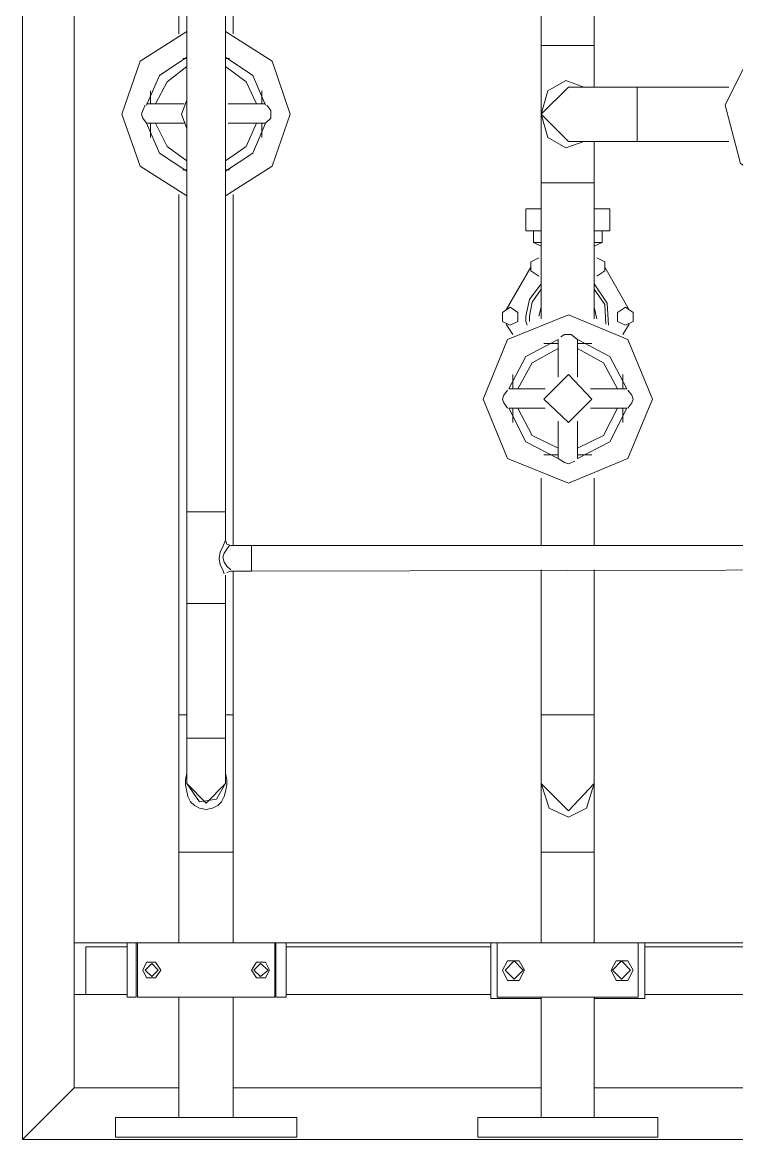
# Model space of a CAD drawing. Header units: millimetres. Extents: x -4415 to 173792, y -78716 to 47289.
# Drawn here: x 43000 to 43593, y 2313 to 3240 of the extents above; entities that cross this region are included whole.
import ezdxf

# ---------------------------------------------------------------- set-up
doc = ezdxf.new("R2010")
doc.units = ezdxf.units.MM

msp = doc.modelspace()

# ---------------------------------------------------------------- linework, layer by layer
at = {"color": 0, "lineweight": 0}
for points in [[(43000.07, 4013.72), (43000.07, 2313.3)], [(43043.01, 3970.78), (43043.01, 2356.24)], [(43430.54, 3220.41), (43430.54, 3489.85)], [(43474.55, 3489.85), (43474.55, 3220.41)], [(43129.96, 3230.07), (43129.96, 3416.86)], [(43136.4, 2833.95), (43136.4, 3414.71)], [(43168.61, 3414.71), (43168.61, 2833.95)], [(43175.05, 3416.86), (43175.05, 3230.07)], [(43719.31, 3140.97), (43687.11, 3102.32), (43637.72, 3094.81), (43595.86, 3122.72), (43582.98, 3171.02), (43605.52, 3216.11), (43652.75, 3233.29)], [(43136.4, 3095.88), (43097.76, 3120.57), (43082.73, 3163.51), (43097.76, 3207.52), (43136.4, 3232.21)], [(43168.61, 3232.21), (43207.25, 3207.52), (43222.28, 3163.51), (43207.25, 3120.57), (43168.61, 3095.88)], [(43430.54, 3163.51), (43430.54, 3220.41)], [(43430.54, 3220.41), (43474.55, 3220.41)], [(43474.55, 3220.41), (43474.55, 3186.05)], [(43103.12, 3171.02), (43113.86, 3195.72), (43136.4, 3210.74)], [(43133.18, 3209.67), (43136.4, 3209.67)], [(43168.61, 3210.74), (43191.15, 3195.72), (43201.89, 3171.02)], [(43168.61, 3209.67), (43171.83, 3209.67)], [(43110.64, 3172.1), (43120.3, 3190.35), (43136.4, 3203.23)], [(43168.61, 3203.23), (43185.78, 3190.35), (43194.37, 3172.1)], [(43430.54, 3163.51), (43435.91, 3182.83), (43450.94, 3191.42), (43465.97, 3186.05)], [(43106.34, 3172.1), (43106.34, 3182.83)], [(43198.66, 3182.83), (43198.66, 3172.1)], [(43430.54, 3163.51), (43453.08, 3186.05)], [(43453.08, 3140.97), (43430.54, 3163.51), (43453.08, 3186.05)], [(43453.08, 3186.05), (43509.98, 3186.05)], [(43509.98, 3186.05), (43586.2, 3186.05)], [(43509.98, 3186.05), (43509.98, 3140.97)], [(43103.12, 3156), (43099.9, 3160.29), (43098.83, 3163.51), (43099.9, 3166.73), (43102.05, 3171.02)], [(43103.12, 3172.1), (43134.25, 3172.1)], [(43132.11, 3163.51), (43136.4, 3175.32)], [(43168.61, 3175.32), (43168.61, 3151.7)], [(43170.75, 3172.1), (43201.89, 3172.1)], [(43201.89, 3156), (43206.18, 3160.29), (43206.18, 3163.51), (43206.18, 3166.73), (43202.96, 3171.02)], [(43136.4, 3151.7), (43132.11, 3163.51)], [(43430.54, 3106.61), (43430.54, 3163.51)], [(43453.08, 3140.97), (43430.54, 3163.51)], [(43465.97, 3140.97), (43450.94, 3135.6), (43435.91, 3144.19), (43430.54, 3163.51)], [(43136.4, 3116.28), (43113.86, 3131.31), (43103.12, 3156)], [(43134.25, 3156), (43103.12, 3156)], [(43106.34, 3144.19), (43106.34, 3156)], [(43136.4, 3124.86), (43120.3, 3136.67), (43110.64, 3156)], [(43201.89, 3156), (43191.15, 3131.31), (43168.61, 3116.28)], [(43194.37, 3156), (43185.78, 3136.67), (43168.61, 3124.86)], [(43201.89, 3156), (43170.75, 3156)], [(43198.66, 3156), (43198.66, 3144.19)], [(43509.98, 3140.97), (43453.08, 3140.97)], [(43474.55, 3140.97), (43474.55, 3106.61)], [(43586.2, 3140.97), (43509.98, 3140.97)], [(43136.4, 3117.35), (43133.18, 3117.35)], [(43171.83, 3117.35), (43168.61, 3117.35)], [(43430.54, 2993.9), (43430.54, 3106.61)], [(43430.54, 3106.61), (43474.55, 3106.61)], [(43474.55, 3106.61), (43474.55, 2993.9)], [(43129.96, 2665.41), (43129.96, 3096.95)], [(43175.05, 3096.95), (43175.05, 2806.04)], [(43430.54, 3085.14), (43417.66, 3085.14)], [(43417.66, 3085.14), (43417.66, 3066.9)], [(43487.44, 3085.14), (43474.55, 3085.14)], [(43487.44, 3085.14), (43487.44, 3066.9)], [(43430.54, 3066.9), (43417.66, 3066.9)], [(43424.1, 3057.23), (43424.1, 3066.9)], [(43487.44, 3066.9), (43474.55, 3066.9)], [(43480.99, 3066.9), (43480.99, 3057.23)], [(43430.54, 3054.01), (43424.1, 3057.23)], [(43430.54, 3057.23), (43424.1, 3057.23)], [(43480.99, 3057.23), (43474.55, 3054.01)], [(43480.99, 3057.23), (43474.55, 3057.23)], [(43421.95, 3041.13), (43428.39, 3044.35)], [(43421.95, 3033.62), (43421.95, 3041.13)], [(43476.7, 3044.35), (43483.14, 3041.13)], [(43483.14, 3041.13), (43483.14, 3033.62)], [(43401.56, 3001.41), (43421.95, 3036.84)], [(43428.39, 3029.32), (43421.95, 3033.62)], [(43483.14, 3033.62), (43476.7, 3029.32)], [(43483.14, 3036.84), (43503.54, 3001.41)], [(43417.66, 2996.04), (43420.88, 3010), (43430.54, 3022.88)], [(43474.55, 3022.88), (43485.29, 3006.78), (43486.36, 2988.53)], [(43420.88, 2996.04), (43423.03, 3007.85), (43430.54, 3018.59)], [(43474.55, 3018.59), (43483.14, 3005.71), (43484.21, 2989.6)], [(43398.33, 2999.27), (43404.78, 3003.56)], [(43404.78, 3003.56), (43411.22, 2999.27)], [(43428.39, 2996.04), (43430.54, 3003.56)], [(43474.55, 3003.56), (43476.7, 2993.9)], [(43493.88, 2999.27), (43500.32, 3003.56)], [(43500.32, 3003.56), (43506.76, 2999.27)], [(43398.33, 2991.75), (43398.33, 2999.27)], [(43411.22, 2999.27), (43411.22, 2991.75)], [(43418.73, 2988.53), (43417.66, 2991.75), (43417.66, 2996.04)], [(43420.88, 2996.04), (43420.88, 2991.75)], [(43493.88, 2991.75), (43493.88, 2999.27)], [(43506.76, 2999.27), (43506.76, 2991.75)], [(43404.78, 2988.53), (43398.33, 2991.75)], [(43406.92, 2981.02), (43401.56, 2989.6)], [(43411.22, 2991.75), (43404.78, 2988.53)], [(43500.32, 2988.53), (43493.88, 2991.75)], [(43503.54, 2989.6), (43498.17, 2981.02)], [(43506.76, 2991.75), (43500.32, 2988.53)], [(43403.7, 2935.93), (43417.66, 2962.77), (43444.5, 2976.72)], [(43444.5, 2945.59), (43444.5, 2976.72)], [(43460.6, 2976.72), (43455.23, 2981.02), (43449.86, 2981.02), (43446.64, 2978.87)], [(43460.6, 2976.72), (43487.44, 2962.77), (43501.39, 2935.93)], [(43460.6, 2976.72), (43460.6, 2945.59)], [(43411.22, 2935.93), (43423.03, 2957.4), (43444.5, 2969.21)], [(43432.69, 2973.5), (43444.5, 2973.5)], [(43460.6, 2973.5), (43472.41, 2973.5)], [(43460.6, 2969.21), (43482.07, 2957.4), (43493.88, 2935.93)], [(43406.92, 2935.93), (43406.92, 2947.74)], [(43498.17, 2947.74), (43498.17, 2935.93)], [(43402.63, 2919.83), (43399.41, 2924.12), (43398.33, 2927.34), (43399.41, 2930.56), (43402.63, 2934.86)], [(43403.7, 2935.93), (43433.76, 2935.93)], [(43471.33, 2935.93), (43501.39, 2935.93)], [(43502.46, 2919.83), (43505.68, 2924.12), (43506.76, 2927.34), (43505.68, 2930.56), (43502.46, 2934.86)], [(43444.5, 2877.96), (43417.66, 2891.92), (43403.7, 2919.83)], [(43433.76, 2919.83), (43403.7, 2919.83)], [(43406.92, 2908.02), (43406.92, 2919.83)], [(43444.5, 2886.55), (43423.03, 2897.28), (43411.22, 2919.83)], [(43501.39, 2919.83), (43487.44, 2891.92), (43460.6, 2877.96)], [(43493.88, 2919.83), (43482.07, 2897.28), (43460.6, 2886.55)], [(43501.39, 2919.83), (43471.33, 2919.83)], [(43498.17, 2919.83), (43498.17, 2908.02)], [(43444.5, 2877.96), (43444.5, 2909.09)], [(43460.6, 2909.09), (43460.6, 2877.96)], [(43444.5, 2881.18), (43432.69, 2881.18)], [(43444.5, 2877.96), (43449.86, 2874.74), (43453.08, 2873.67), (43458.45, 2875.81)], [(43472.41, 2881.18), (43460.6, 2881.18)], [(43430.54, 2806.04), (43430.54, 2861.86)], [(43474.55, 2861.86), (43474.55, 2806.04)], [(43136.4, 2757.73), (43136.4, 2833.95)], [(43136.4, 2833.95), (43152.5, 2833.95)], [(43136.4, 2833.95), (43168.61, 2833.95)], [(43152.5, 2833.95), (43168.61, 2833.95)], [(43168.61, 2833.95), (43168.61, 2810.33)], [(43168.61, 2810.33), (43166.46, 2804.96), (43164.31, 2800.67), (43163.24, 2795.3), (43164.31, 2789.93), (43166.46, 2785.64), (43167.53, 2782.42)], [(43168.61, 2810.33), (43169.68, 2807.11), (43172.9, 2806.04)], [(43172.9, 2785.64), (43169.68, 2788.86), (43167.53, 2792.08), (43166.46, 2796.37), (43167.53, 2799.6), (43169.68, 2802.82), (43171.83, 2806.04)], [(43172.9, 2806.04), (43190.08, 2806.04)], [(43190.08, 2806.04), (43715.02, 2806.04)], [(43190.08, 2806.04), (43190.08, 2784.57)], [(43168.61, 2781.35), (43168.61, 2757.73)], [(43172.9, 2784.57), (43169.68, 2783.49)], [(43190.08, 2784.57), (43172.9, 2784.57)], [(43175.05, 2784.57), (43175.05, 2665.41)], [(43715.02, 2785.64), (43190.08, 2784.57)], [(43430.54, 2665.41), (43430.54, 2785.64)], [(43474.55, 2785.64), (43474.55, 2665.41)], [(43136.4, 2646.08), (43136.4, 2757.73)], [(43136.4, 2757.73), (43140.7, 2757.73)], [(43136.4, 2757.73), (43152.5, 2757.73)], [(43140.7, 2757.73), (43168.61, 2757.73)], [(43152.5, 2757.73), (43168.61, 2757.73)], [(43168.61, 2757.73), (43168.61, 2646.08)], [(43129.96, 2551.62), (43129.96, 2665.41)], [(43129.96, 2665.41), (43136.4, 2665.41)], [(43168.61, 2665.41), (43175.05, 2665.41)], [(43175.05, 2665.41), (43175.05, 2551.62)], [(43430.54, 2608.51), (43430.54, 2665.41)], [(43430.54, 2665.41), (43474.55, 2665.41)], [(43474.55, 2665.41), (43474.55, 2608.51)], [(43136.4, 2608.51), (43136.4, 2646.08)], [(43136.4, 2646.08), (43140.7, 2646.08)], [(43168.61, 2646.08), (43136.4, 2646.08)], [(43140.7, 2646.08), (43168.61, 2646.08)], [(43168.61, 2646.08), (43168.61, 2608.51)], [(43136.4, 2617.1), (43135.33, 2611.73), (43135.33, 2607.44), (43136.4, 2602.07), (43137.48, 2597.78), (43139.62, 2593.48), (43142.84, 2590.26), (43147.14, 2588.12), (43152.5, 2587.04), (43157.87, 2588.12), (43162.17, 2590.26), (43165.39, 2593.48), (43167.53, 2597.78), (43168.61, 2602.07), (43169.68, 2607.44), (43169.68, 2611.73), (43168.61, 2617.1)], [(43147.14, 2593.48), (43136.4, 2608.51)], [(43168.61, 2608.51), (43152.5, 2592.41), (43136.4, 2608.51)], [(43168.61, 2608.51), (43161.09, 2595.63), (43147.14, 2593.48)], [(43430.54, 2551.62), (43430.54, 2608.51)], [(43474.55, 2608.51), (43453.08, 2585.97), (43430.54, 2608.51)], [(43474.55, 2608.51), (43468.11, 2588.12), (43453.08, 2580.6), (43436.98, 2588.12), (43430.54, 2608.51)], [(43474.55, 2608.51), (43474.55, 2551.62)], [(43129.96, 2476.47), (43129.96, 2551.62)], [(43129.96, 2551.62), (43175.05, 2551.62)], [(43175.05, 2551.62), (43175.05, 2476.47)], [(43430.54, 2476.47), (43430.54, 2551.62)], [(43430.54, 2551.62), (43474.55, 2551.62)], [(43474.55, 2551.62), (43474.55, 2476.47)], [(43043.01, 2476.47), (43129.96, 2476.47)], [(43043.01, 2476.47), (43043.01, 2433.53)], [(43087.02, 2476.47), (43094.54, 2476.47)], [(43087.02, 2431.39), (43087.02, 2476.47)], [(43094.54, 2431.39), (43094.54, 2476.47)], [(43095.61, 2476.47), (43209.4, 2476.47)], [(43095.61, 2431.39), (43095.61, 2476.47)], [(43175.05, 2476.47), (43388.67, 2476.47)], [(43209.4, 2476.47), (43209.4, 2431.39)], [(43210.47, 2476.47), (43219.06, 2476.47)], [(43210.47, 2476.47), (43210.47, 2431.39)], [(43219.06, 2476.47), (43219.06, 2431.39)], [(43388.67, 2476.47), (43430.54, 2476.47)], [(43388.67, 2430.31), (43388.67, 2476.47)], [(43394.04, 2476.47), (43511.05, 2476.47)], [(43394.04, 2431.39), (43394.04, 2476.47)], [(43474.55, 2476.47), (43516.42, 2476.47)], [(43511.05, 2476.47), (43511.05, 2431.39)], [(43516.42, 2476.47), (43516.42, 2430.31)], [(43516.42, 2476.47), (43688.18, 2476.47)], [(43052.67, 2473.25), (43087.02, 2473.25)], [(43052.67, 2473.25), (43052.67, 2433.53)], [(43219.06, 2473.25), (43388.67, 2473.25)], [(43516.42, 2473.25), (43688.18, 2473.25)], [(43099.9, 2453.93), (43103.12, 2460.37)], [(43103.12, 2460.37), (43110.64, 2460.37)], [(43110.64, 2460.37), (43114.93, 2453.93)], [(43190.08, 2453.93), (43194.37, 2460.37)], [(43194.37, 2460.37), (43201.89, 2460.37)], [(43201.89, 2460.37), (43205.11, 2453.93)], [(43398.33, 2453.93), (43402.63, 2461.44)], [(43402.63, 2461.44), (43412.29, 2461.44)], [(43412.29, 2461.44), (43416.58, 2453.93)], [(43488.51, 2453.93), (43492.8, 2461.44)], [(43492.8, 2461.44), (43502.46, 2461.44)], [(43502.46, 2461.44), (43506.76, 2453.93)], [(43103.12, 2447.49), (43099.9, 2453.93)], [(43110.64, 2447.49), (43103.12, 2447.49)], [(43114.93, 2453.93), (43110.64, 2447.49)], [(43194.37, 2447.49), (43190.08, 2453.93)], [(43201.89, 2447.49), (43194.37, 2447.49)], [(43205.11, 2453.93), (43201.89, 2447.49)], [(43402.63, 2445.34), (43398.33, 2453.93)], [(43416.58, 2453.93), (43412.29, 2445.34)], [(43492.8, 2445.34), (43488.51, 2453.93)], [(43506.76, 2453.93), (43502.46, 2445.34)], [(43412.29, 2445.34), (43402.63, 2445.34)], [(43502.46, 2445.34), (43492.8, 2445.34)], [(43043.01, 2433.53), (43052.67, 2433.53)], [(43052.67, 2433.53), (43087.02, 2433.53)], [(43094.54, 2431.39), (43087.02, 2431.39)], [(43209.4, 2431.39), (43095.61, 2431.39)], [(43129.96, 2331.55), (43129.96, 2431.39)], [(43175.05, 2431.39), (43175.05, 2331.55)], [(43219.06, 2431.39), (43210.47, 2431.39)], [(43219.06, 2433.53), (43388.67, 2433.53)], [(43430.54, 2430.31), (43388.67, 2430.31)], [(43511.05, 2431.39), (43394.04, 2431.39)], [(43430.54, 2331.55), (43430.54, 2431.39)], [(43474.55, 2431.39), (43474.55, 2331.55)], [(43516.42, 2430.31), (43474.55, 2430.31)], [(43516.42, 2433.53), (43688.18, 2433.53)], [(43000.07, 2313.3), (43043.01, 2356.24)], [(43043.01, 2356.24), (43129.96, 2356.24)], [(43175.05, 2356.24), (43430.54, 2356.24)], [(43474.55, 2356.24), (43723.6, 2356.24)], [(43077.36, 2315.45), (43077.36, 2331.55)], [(43077.36, 2331.55), (43227.65, 2331.55)], [(43227.65, 2331.55), (43227.65, 2315.45)], [(43377.94, 2315.45), (43377.94, 2331.55)], [(43377.94, 2331.55), (43527.15, 2331.55)], [(43527.15, 2331.55), (43527.15, 2315.45)], [(43000.07, 2313.3), (44294.7, 2313.3)], [(43077.36, 2315.45), (43227.65, 2315.45)], [(43110.64, 2313.3), (43194.37, 2313.3)], [(43377.94, 2315.45), (43527.15, 2315.45)], [(43410.14, 2313.3), (43494.95, 2313.3)]]:
    msp.add_lwpolyline(points, dxfattribs=at)
for points in [[(43522.86, 2927.34), (43502.46, 2877.96), (43453.08, 2857.56), (43402.63, 2877.96), (43382.23, 2927.34), (43402.63, 2976.72), (43453.08, 2997.12), (43502.46, 2976.72)], [(43472.41, 2927.34), (43453.08, 2908.02), (43432.69, 2927.34), (43453.08, 2947.74)], [(43112.78, 2453.93), (43107.42, 2448.56), (43102.05, 2453.93), (43107.42, 2459.3)], [(43204.03, 2453.93), (43197.59, 2448.56), (43192.22, 2453.93), (43197.59, 2459.3)], [(43415.51, 2453.93), (43408, 2446.41), (43400.48, 2453.93), (43408, 2461.44)], [(43504.61, 2453.93), (43497.1, 2446.41), (43489.58, 2453.93), (43497.1, 2461.44)]]:
    msp.add_lwpolyline(points, close=True, dxfattribs=at)

doc.saveas('drawing.dxf')
